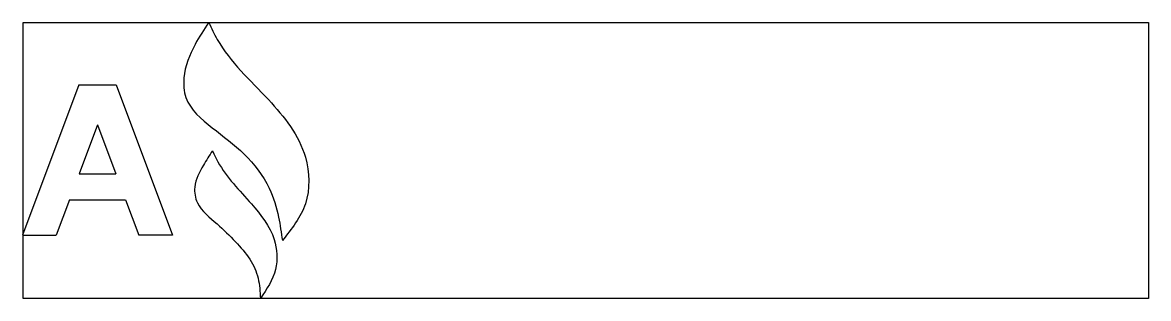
# Model space of a CAD drawing. Header units: millimetres. Extents: x 1233.56 to 1237.32, y 1487.59 to 1487.95.
# Drawn here: x 1236.316 to 1237.316, y 1487.586 to 1487.831 of the extents above.
import ezdxf

# ---------------------------------------------------------------- set-up
doc = ezdxf.new("R2010")
doc.units = ezdxf.units.MM
doc.header["$LTSCALE"] = 0.47
doc.layers.add('2D pieza', color=7, linetype='Continuous', lineweight=30)
picture_1 = doc.add_image_def('image1.png', size_in_pixel=(649, 159))

msp = doc.modelspace()

# ---------------------------------------------------------------- linework, layer by layer
at = {"layer": '2D pieza'}
for p, q in [((1236.3657, 1487.7752), (1236.3156, 1487.6417)), ((1236.3657, 1487.7752), (1236.3988, 1487.7752)), ((1236.3988, 1487.7752), (1236.4489, 1487.6417)), ((1236.3822, 1487.7396), (1236.366, 1487.6963)), ((1236.3822, 1487.7396), (1236.3985, 1487.6963)), ((1236.366, 1487.6963), (1236.3985, 1487.6963)), ((1236.3573, 1487.6732), (1236.3455, 1487.6417)), ((1236.3573, 1487.6732), (1236.4072, 1487.6732)), ((1236.4072, 1487.6732), (1236.419, 1487.6417)), ((1236.3156, 1487.6417), (1236.3455, 1487.6417)), ((1236.4489, 1487.6417), (1236.419, 1487.6417))]:
    msp.add_line(p, q, dxfattribs=at)
for points in [[(1236.4811, 1487.8306), (1236.4689, 1487.8111), (1236.459, 1487.7815), (1236.4608, 1487.764), (1236.4841, 1487.7372), (1236.5125, 1487.7137), (1236.5348, 1487.6834), (1236.5431, 1487.6577), (1236.5465, 1487.637)], [(1236.4811, 1487.8306), (1236.4886, 1487.8156), (1236.5341, 1487.7621), (1236.5669, 1487.711), (1236.5669, 1487.6697), (1236.5465, 1487.637)], [(1236.4843, 1487.7166), (1236.4763, 1487.7039), (1236.4686, 1487.6845), (1236.471, 1487.6705), (1236.4885, 1487.6517), (1236.5048, 1487.6359), (1236.5176, 1487.6204), (1236.5249, 1487.6035), (1236.527, 1487.5856)], [(1236.4843, 1487.7166), (1236.4892, 1487.7068), (1236.519, 1487.6695), (1236.5392, 1487.6379), (1236.5404, 1487.6114), (1236.527, 1487.5856)]]:
    msp.add_spline(points, degree=3, dxfattribs=at)

# ---------------------------------------------------------------- pictures from other files: only their frames are drawn
image = msp.add_image(picture_1, insert=(1236.3161, 1487.5856), size_in_units=(1, 0.245), dxfattribs=at)
image.dxf.flags = 7

doc.saveas('drawing.dxf')
